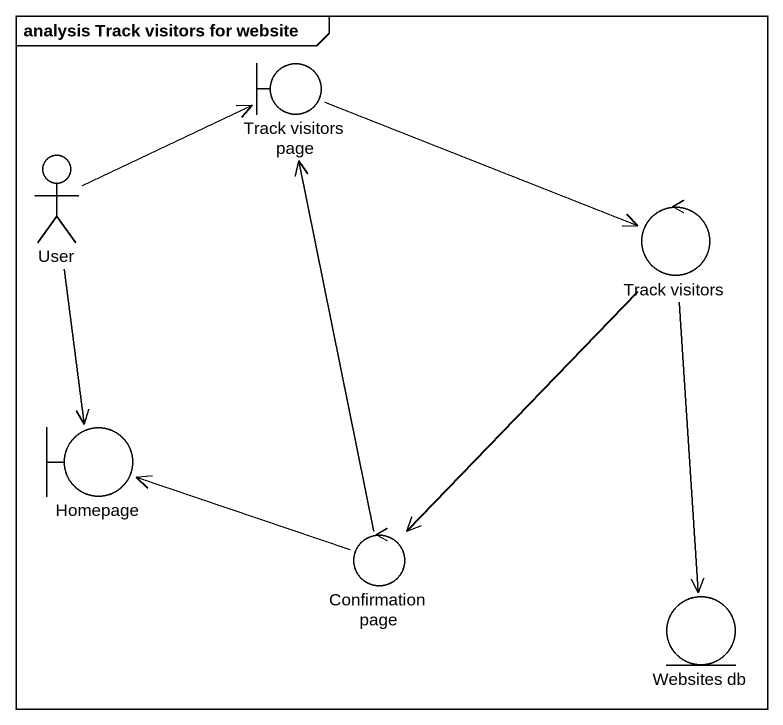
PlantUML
@startuml
mainframe analysis Track visitors for website
boundary "Track visitors page" as Track_visitors_page
actor User
control "Track visitors" as Track_visitors
boundary Homepage
control "Confirmation page" as Confirmation_page
entity "Websites db" as Websites_db
Track_visitors_page -right-> Track_visitors
User -right-> Track_visitors_page
User --> Homepage
Track_visitors --> Confirmation_page
Track_visitors --> Websites_db
Confirmation_page -up-> Track_visitors_page
Confirmation_page -left-> Homepage
@enduml
